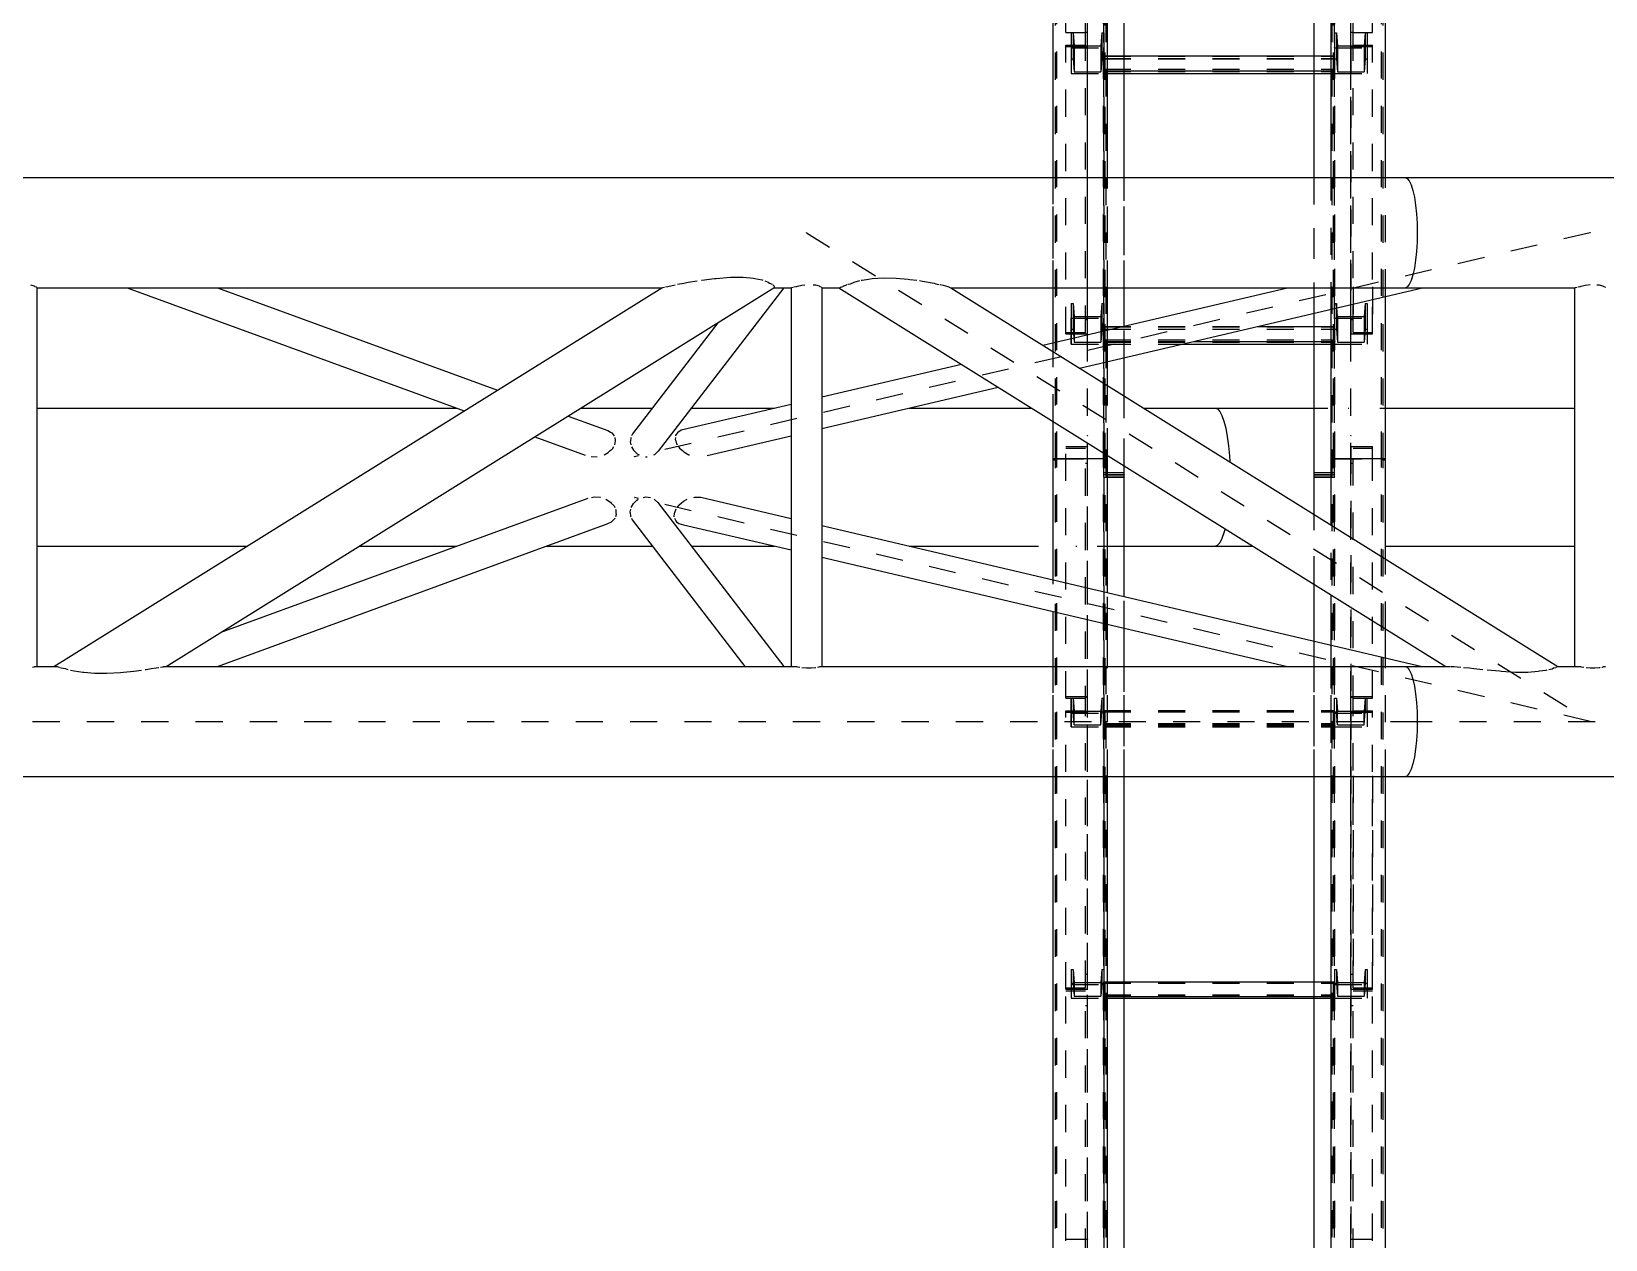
# Model space of a CAD drawing. Header units: millimetres. Extents: x 149919 to 150445, y 136651 to 136866.
# Drawn here: x 150399.37 to 150405.16, y 136788.57 to 136793.02 of the extents above; entities that cross this region are included whole.
import ezdxf

# ---------------------------------------------------------------- set-up
doc = ezdxf.new("R2010")
doc.units = ezdxf.units.MM
doc.header["$LTSCALE"] = 0.25
for name, pattern in [('CENTER', [50.8, 31.75, -6.35, 6.35, -6.35]), ('XKITLINE00', [0]), ('XKITLINE02', [4, 2, -2]), ('XKITLINE03', [6, 3, -1, 1, -1])]:
    doc.linetypes.add(name, pattern=pattern)

# ---------------------------------------------------------------- blocks, each defined once
blk = doc.blocks.new('çatıı')
at = {"color": 1, "linetype": 'XKITLINE03'}
for p, q in [((26144.38, 14102.86), (26144.38, 15759.74)), ((26241.36, 14102.86), (26241.36, 15759.74)), ((26150.38, 15740.27), (26150.38, 14100.27)), ((26235.38, 14100.27), (26235.38, 15740.27)), ((26144.38, 14152.98), (26144.38, 14258.83)), ((26150.38, 14248.85), (26150.38, 14258.4)), ((26235.36, 14258.4), (26235.36, 14248.85)), ((26241.36, 14258.83), (26241.36, 14152.98)), ((26150.38, 14249.87), (26235.36, 14249.87)), ((26150.38, 14149.21), (26150.38, 14158.76)), ((26235.36, 14158.76), (26235.36, 14149.21)), ((26150.38, 14150.24), (26235.36, 14150.24)), ((26144.38, 12458.8), (26144.38, 14115.53)), ((26241.36, 12458.8), (26241.36, 14115.53)), ((26144.38, 14019.48), (26144.38, 14111.51)), ((26241.36, 14111.51), (26241.36, 14019.48)), ((26150.38, 14100.27), (26150.38, 12460.27)), ((26235.38, 12460.27), (26235.38, 14100.27)), ((26144.38, 13911.71), (26144.38, 14013.67)), ((26150.38, 14008.32), (26150.38, 14013.35)), ((26235.36, 14013.35), (26235.36, 14008.32)), ((26241.36, 14013.67), (26241.36, 13911.71)), ((26150.38, 14008.86), (26235.36, 14008.86)), ((26150.38, 13908.42), (26150.38, 13913.45)), ((26235.36, 13913.45), (26235.36, 13908.42)), ((26144.38, 13819.68), (26144.38, 13911.71)), ((26150.38, 13908.96), (26235.36, 13908.96)), ((26241.36, 13911.71), (26241.36, 13819.68))]:
    blk.add_line(p, q, dxfattribs=at)
at = {"color": 116, "linetype": 'XKITLINE02', "true_color": 0x136734}
for p, q in [((26132.53, 14106.58), (26132.53, 15751.29)), ((26133.06, 14107.01), (26133.07, 15752.02)), ((26150.3, 14107.01), (26150.3, 15752.02)), ((26150.83, 14106.58), (26150.83, 15751.29)), ((26151.68, 14106.58), (26151.68, 15752.12)), ((26234.91, 14106.58), (26234.91, 15751.29)), ((26235.44, 14107.01), (26235.45, 15752.02)), ((26252.68, 14107.01), (26252.68, 15752.02)), ((26253.21, 14106.58), (26253.21, 15751.29)), ((26227.88, 14101.91), (26227.88, 15741.91)), ((26234.53, 14100.39), (26234.53, 15741.86)), ((26235.38, 14100.27), (26235.38, 15741.98)), ((26234.06, 14162.09), (26234.06, 15722.64)), ((26131.68, 14120.78), (26131.68, 15703.28)), ((26157.88, 14101.98), (26157.88, 15697.03)), ((26150.38, 14100.27), (26150.38, 15670.57)), ((26151.23, 14100.39), (26151.23, 15670.57)), ((26136.38, 14264), (26136.38, 14352.25)), ((26143.58, 14258.35), (26143.58, 14351.62)), ((26144.38, 14258.35), (26144.38, 14352.25)), ((26241.36, 14258.35), (26241.36, 14352.25)), ((26242.16, 14258.35), (26242.16, 14351.62)), ((26249.36, 14264), (26249.36, 14352.25)), ((26136.38, 14264), (26143.58, 14264)), ((26138.38, 14263.88), (26138.38, 14254.33)), ((26138.38, 14263.88), (26139.06, 14263.88)), ((26138.38, 14263.88), (26138.38, 14258.4)), ((26139.06, 14263.88), (26139.06, 14254.33)), ((26139.06, 14263.88), (26139.44, 14259.1)), ((26143.58, 14153.51), (26143.58, 14264.15)), ((26143.58, 14264.15), (26144.38, 14264.15)), ((26144.38, 14152.98), (26144.38, 14264.15)), ((26149.7, 14263.88), (26149.32, 14259.1)), ((26149.7, 14263.88), (26149.7, 14254.33)), ((26149.7, 14263.88), (26150.38, 14263.88)), ((26150.38, 14263.88), (26150.38, 14254.33)), ((26150.38, 14263.88), (26150.38, 14258.4)), ((26235.36, 14263.88), (26235.36, 14258.4)), ((26235.36, 14263.88), (26236.04, 14263.88)), ((26235.36, 14263.88), (26235.36, 14254.33)), ((26236.04, 14263.88), (26236.42, 14259.1)), ((26236.04, 14263.88), (26236.04, 14254.33)), ((26241.36, 14170.28), (26241.36, 14264.15)), ((26241.36, 14264.15), (26242.16, 14264.15)), ((26242.16, 14153.51), (26242.16, 14264.15)), ((26242.16, 14264), (26249.36, 14264)), ((26246.68, 14263.88), (26246.3, 14259.1)), ((26246.68, 14263.88), (26247.36, 14263.88)), ((26246.68, 14263.88), (26246.68, 14254.33)), ((26247.36, 14263.88), (26247.36, 14258.4)), ((26247.36, 14263.88), (26247.36, 14254.33)), ((26136.38, 14152.98), (26136.38, 14259.36)), ((26136.38, 14259.36), (26143.58, 14259.36)), ((26136.38, 14258.83), (26144.38, 14258.83)), ((26138.38, 14258.4), (26138.38, 14248.85)), ((26138.38, 14258.4), (26150.38, 14258.4)), ((26138.38, 14254.33), (26139.06, 14254.33)), ((26138.38, 14254.33), (26138.38, 14248.85)), ((26139.06, 14254.33), (26139.44, 14249.55)), ((26139.44, 14259.1), (26139.44, 14249.55)), ((26139.44, 14259.1), (26149.32, 14259.1)), ((26143.58, 14258.35), (26144.38, 14258.35)), ((26149.32, 14259.1), (26149.32, 14249.55)), ((26149.7, 14254.33), (26149.32, 14249.55)), ((26149.7, 14254.33), (26150.38, 14254.33)), ((26150.38, 14258.4), (26150.38, 14248.85)), ((26150.38, 14248.85), (26150.38, 14255.35)), ((26150.38, 14255.35), (26157.88, 14255.35)), ((26150.38, 14255.29), (26235.36, 14255.29)), ((26150.38, 14254.39), (26235.36, 14254.39)), ((26150.38, 14254.33), (26150.38, 14248.85)), ((26150.38, 14254.33), (26235.36, 14254.33)), ((26227.88, 14255.35), (26235.36, 14255.35)), ((26235.36, 14258.4), (26247.36, 14258.4)), ((26235.36, 14258.4), (26235.36, 14248.85)), ((26235.36, 14248.85), (26235.36, 14255.35)), ((26235.36, 14254.33), (26235.36, 14248.85)), ((26235.36, 14254.33), (26236.04, 14254.33)), ((26236.04, 14254.33), (26236.42, 14249.55)), ((26236.42, 14259.1), (26246.3, 14259.1)), ((26236.42, 14259.1), (26236.42, 14249.55)), ((26241.36, 14258.83), (26249.36, 14258.83)), ((26241.36, 14258.35), (26242.16, 14258.35)), ((26242.16, 14259.36), (26249.36, 14259.36)), ((26246.3, 14259.1), (26246.3, 14249.55)), ((26246.68, 14254.33), (26246.3, 14249.55)), ((26246.68, 14254.33), (26247.36, 14254.33)), ((26247.36, 14258.4), (26247.36, 14248.85)), ((26247.36, 14254.33), (26247.36, 14248.85)), ((26249.36, 14152.98), (26249.36, 14259.36)), ((26138.38, 14248.85), (26150.38, 14248.85)), ((26139.44, 14249.55), (26149.32, 14249.55)), ((26150.38, 14250.48), (26235.36, 14250.48)), ((26150.38, 14249.87), (26157.88, 14249.87)), ((26150.38, 14249.64), (26235.36, 14249.64)), ((26150.38, 14248.85), (26157.88, 14248.85)), ((26227.88, 14249.87), (26235.36, 14249.87)), ((26227.88, 14248.85), (26235.36, 14248.85)), ((26235.36, 14248.85), (26247.36, 14248.85)), ((26236.42, 14249.55), (26246.3, 14249.55)), ((26131.68, 14169.97), (26131.68, 14210.57)), ((26151.68, 14169.97), (26151.68, 14210.57)), ((26157.88, 14169.97), (26157.88, 14210.57)), ((26227.88, 14160.64), (26227.88, 14210.57)), ((26234.06, 14162.09), (26234.06, 14210.57)), ((26254.06, 14166.78), (26254.06, 14210.57)), ((26241.36, 14152.98), (26241.36, 14170.28)), ((26242.16, 14170.28), (26242.16, 14158.29)), ((26249.36, 14170.28), (26249.36, 14153.51)), ((26138.38, 14164.24), (26138.38, 14154.69)), ((26138.38, 14164.24), (26139.06, 14164.24)), ((26138.38, 14164.24), (26138.38, 14158.76)), ((26139.06, 14164.24), (26139.06, 14154.69)), ((26139.06, 14164.24), (26139.44, 14159.46)), ((26149.7, 14164.24), (26149.32, 14159.46)), ((26149.7, 14164.24), (26149.7, 14154.69)), ((26149.7, 14164.24), (26150.38, 14164.24)), ((26150.38, 14164.24), (26150.38, 14154.69)), ((26150.38, 14164.24), (26150.38, 14158.76)), ((26235.36, 14158.76), (26235.36, 14164.24)), ((26235.36, 14164.24), (26236.04, 14164.24)), ((26235.36, 14164.24), (26235.36, 14154.69)), ((26236.42, 14159.46), (26236.04, 14164.24)), ((26236.04, 14164.24), (26236.04, 14154.69)), ((26246.68, 14164.24), (26246.3, 14159.46)), ((26246.68, 14164.24), (26247.36, 14164.24)), ((26246.68, 14164.24), (26246.68, 14154.69)), ((26247.36, 14164.24), (26247.36, 14158.76)), ((26247.36, 14164.24), (26247.36, 14154.69)), ((26138.38, 14149.21), (26138.38, 14158.76)), ((26138.38, 14158.76), (26150.38, 14158.76)), ((26139.44, 14159.46), (26139.44, 14149.91)), ((26139.44, 14159.46), (26149.32, 14159.46)), ((26143.58, 14158.29), (26144.38, 14158.29)), ((26149.32, 14159.46), (26149.32, 14149.91)), ((26150.38, 14149.21), (26150.38, 14158.76)), ((26150.38, 14149.21), (26150.38, 14155.72)), ((26150.38, 14155.72), (26206.86, 14155.72)), ((26150.38, 14155.66), (26235.36, 14155.66)), ((26157.88, 14144.23), (26157.88, 14155.86)), ((26227.88, 14155.72), (26235.36, 14155.72)), ((26235.36, 14158.76), (26247.36, 14158.76)), ((26235.36, 14158.76), (26235.36, 14149.21)), ((26235.36, 14149.21), (26235.36, 14155.72)), ((26236.42, 14159.46), (26246.3, 14159.46)), ((26236.42, 14159.46), (26236.42, 14149.91)), ((26241.36, 14158.29), (26242.16, 14158.29)), ((26246.3, 14159.46), (26246.3, 14149.91)), ((26247.36, 14158.76), (26247.36, 14149.21)), ((26131.68, 14120.78), (26131.68, 14149.72)), ((26136.38, 14153.51), (26143.58, 14153.51)), ((26136.38, 14152.98), (26144.38, 14152.98)), ((26138.38, 14154.69), (26139.06, 14154.69)), ((26138.38, 14154.69), (26138.38, 14149.21)), ((26139.06, 14154.69), (26139.44, 14149.91)), ((26139.44, 14149.91), (26149.32, 14149.91)), ((26149.7, 14154.69), (26149.32, 14149.91)), ((26149.7, 14154.69), (26150.38, 14154.69)), ((26150.38, 14154.75), (26235.36, 14154.75)), ((26150.38, 14154.69), (26150.38, 14149.21)), ((26150.38, 14154.69), (26235.36, 14154.69)), ((26150.38, 14150.84), (26235.36, 14150.84)), ((26150.38, 14150.24), (26183.49, 14150.24)), ((26150.38, 14150), (26235.36, 14150)), ((26151.68, 14142.78), (26151.68, 14154.41)), ((26227.88, 14150.24), (26235.36, 14150.24)), ((26235.36, 14154.69), (26235.36, 14149.21)), ((26235.36, 14154.69), (26236.04, 14154.69)), ((26236.04, 14154.69), (26236.42, 14149.91)), ((26236.42, 14149.91), (26246.3, 14149.91)), ((26241.36, 14152.98), (26249.36, 14152.98)), ((26242.16, 14153.51), (26249.36, 14153.51)), ((26246.68, 14154.69), (26246.3, 14149.91)), ((26246.68, 14154.69), (26247.36, 14154.69)), ((26247.36, 14154.69), (26247.36, 14149.21)), ((26138.38, 14149.21), (26150.38, 14149.21)), ((26150.38, 14149.21), (26179.13, 14149.21)), ((26227.88, 14149.21), (26235.36, 14149.21)), ((26235.36, 14149.21), (26247.36, 14149.21)), ((26151.68, 14108.3), (26151.68, 14134.03)), ((26157.88, 14104.43), (26157.88, 14130.16)), ((26136.38, 14018.87), (26136.38, 14111.51)), ((26136.38, 14111.51), (26144.38, 14111.51)), ((26136.38, 14110.9), (26143.58, 14110.9)), ((26143.58, 14013.41), (26143.58, 14110.9)), ((26144.38, 14013.41), (26144.38, 14111.51)), ((26241.36, 14017.22), (26241.36, 14111.51)), ((26241.36, 14111.51), (26249.36, 14111.51)), ((26242.16, 14017.22), (26242.16, 14110.9)), ((26242.16, 14110.9), (26249.36, 14110.9)), ((26249.36, 14107.07), (26249.36, 14111.51)), ((26131.68, 14106.58), (26131.68, 14107.07)), ((26131.68, 14106.58), (26132.53, 14106.58)), ((26131.68, 14106.58), (26132.53, 14106.58)), ((26132.53, 14106.58), (26133.07, 14107.01)), ((26132.53, 14106.58), (26133.06, 14107.01)), ((26132.53, 12463.6), (26132.53, 14106.58)), ((26133.06, 12463.8), (26133.07, 14107.01)), ((26133.06, 14107.01), (26150.3, 14107.01)), ((26133.07, 14107.01), (26150.3, 14107.01)), ((26143.58, 14105.44), (26144.38, 14105.44)), ((26150.3, 12463.8), (26150.3, 14107.01)), ((26150.3, 14107.01), (26150.83, 14106.58)), ((26150.3, 14107.01), (26150.83, 14106.58)), ((26150.83, 12463.6), (26150.83, 14106.58)), ((26150.83, 14106.58), (26151.68, 14106.58)), ((26150.83, 14106.58), (26151.68, 14106.58)), ((26151.68, 14106.58), (26151.68, 14107.07)), ((26234.06, 14106.58), (26234.06, 14107.07)), ((26234.06, 14106.58), (26234.91, 14106.58)), ((26234.06, 14106.58), (26234.91, 14106.58)), ((26234.91, 14106.58), (26235.45, 14107.01)), ((26234.91, 14106.58), (26235.44, 14107.01)), ((26234.91, 12463.6), (26234.91, 14106.58)), ((26235.44, 12463.8), (26235.45, 14107.01)), ((26235.44, 14107.01), (26252.68, 14107.01)), ((26235.45, 14107.01), (26252.68, 14107.01)), ((26241.36, 14105.44), (26242.16, 14105.44)), ((26249.36, 14018.87), (26249.36, 14107.07)), ((26252.68, 12463.8), (26252.68, 14107.01)), ((26252.68, 14107.01), (26253.21, 14106.58)), ((26252.68, 14107.01), (26253.21, 14106.58)), ((26253.21, 12463.6), (26253.21, 14106.58)), ((26253.21, 14106.58), (26254.06, 14106.58)), ((26253.21, 14106.58), (26254.06, 14106.58)), ((26254.06, 14106.58), (26254.06, 14107.07)), ((26150.38, 14101.98), (26151.68, 14101.98)), ((26150.38, 14101.17), (26151.68, 14101.17)), ((26150.38, 12460.27), (26150.38, 14101.17)), ((26150.38, 14100.27), (26157.88, 14100.27)), ((26150.38, 14100.27), (26157.88, 14100.27)), ((26151.23, 14101.86), (26151.68, 14101.87)), ((26151.23, 14101.11), (26157.88, 14101.13)), ((26151.23, 12460.34), (26151.23, 14101.11)), ((26151.23, 14100.39), (26157.88, 14100.35)), ((26151.23, 14100.34), (26157.88, 14100.31)), ((26157.88, 14101.91), (26157.88, 14101.98)), ((26157.88, 14101.17), (26157.88, 14101.13)), ((26157.88, 14100.27), (26157.88, 14101.17)), ((26157.88, 14100.31), (26157.88, 14100.27)), ((26227.88, 14101.91), (26227.88, 14101.98)), ((26227.88, 14100.27), (26227.88, 14101.17)), ((26227.88, 12461.13), (26227.88, 14101.13)), ((26227.88, 14101.13), (26234.53, 14101.11)), ((26227.88, 14100.35), (26234.53, 14100.39)), ((26227.88, 14100.35), (26227.88, 14100.27)), ((26227.88, 14100.31), (26234.53, 14100.34)), ((26227.88, 14100.27), (26235.38, 14100.27)), ((26227.88, 14100.27), (26235.38, 14100.27)), ((26234.06, 14101.98), (26235.38, 14101.98)), ((26234.06, 14101.87), (26234.53, 14101.86)), ((26234.06, 14101.17), (26235.38, 14101.17)), ((26234.53, 12460.34), (26234.53, 14101.11)), ((26235.38, 12460.27), (26235.38, 14101.17)), ((26227.88, 14060.77), (26227.88, 14086.5)), ((26234.06, 12522.4), (26234.06, 14082.64)), ((26254.06, 14044.44), (26254.06, 14070.17)), ((26131.68, 12480.78), (26131.68, 14062.46)), ((26151.68, 14046.14), (26151.68, 14057.77)), ((26157.88, 12461.17), (26157.88, 14056.32)), ((26157.88, 14044.69), (26157.88, 14056.32)), ((26227.88, 13989.97), (26227.88, 14039.9)), ((26234.06, 13989.97), (26234.06, 14038.45)), ((26254.06, 13989.97), (26254.06, 14033.77)), ((26131.68, 13989.97), (26131.68, 14030.57)), ((26151.68, 13989.97), (26151.68, 14030.57)), ((26157.88, 13989.97), (26157.88, 14030.57)), ((26136.38, 14019.48), (26144.38, 14019.48)), ((26136.38, 14018.87), (26143.58, 14018.87)), ((26138.38, 14018.84), (26138.38, 14013.82)), ((26138.38, 14018.84), (26139.06, 14018.84)), ((26138.38, 14013.35), (26138.38, 14018.84)), ((26139.06, 14018.84), (26139.06, 14013.82)), ((26139.06, 14018.84), (26139.44, 14014.05)), ((26143.58, 13912.26), (26143.58, 14019.22)), ((26143.58, 14019.22), (26144.38, 14019.22)), ((26144.38, 13911.71), (26144.38, 14019.22)), ((26149.7, 14018.84), (26149.32, 14014.05)), ((26149.7, 14018.84), (26149.7, 14013.82)), ((26149.7, 14018.84), (26150.38, 14018.84)), ((26150.38, 14018.84), (26150.38, 14013.82)), ((26150.38, 14013.35), (26150.38, 14018.84)), ((26235.36, 14013.35), (26235.36, 14018.84)), ((26235.36, 14018.84), (26236.04, 14018.84)), ((26235.36, 14013.8), (26235.36, 14018.84)), ((26236.04, 14018.84), (26236.42, 14014.05)), ((26236.04, 14018.84), (26236.04, 14013.82)), ((26241.36, 14019.48), (26249.36, 14019.48)), ((26241.36, 13990.28), (26241.36, 14019.22)), ((26241.36, 14019.22), (26242.16, 14019.22)), ((26241.36, 14013.41), (26241.36, 14017.22)), ((26242.16, 13912.26), (26242.16, 14019.22)), ((26242.16, 14018.87), (26249.36, 14018.87)), ((26242.16, 14013.41), (26242.16, 14017.22)), ((26246.68, 14018.84), (26246.3, 14014.05)), ((26246.68, 14018.84), (26247.36, 14018.84)), ((26246.68, 14018.84), (26246.68, 14013.82)), ((26247.36, 14013.35), (26247.36, 14018.84)), ((26247.36, 14013.8), (26247.36, 14018.84)), ((26136.38, 13911.71), (26136.38, 14014.23)), ((26136.38, 14014.23), (26143.58, 14014.23)), ((26136.38, 14013.67), (26144.38, 14013.67)), ((26138.38, 14013.82), (26139.06, 14013.82)), ((26138.38, 14008.32), (26138.38, 14013.82)), ((26138.38, 14013.35), (26138.38, 14008.32)), ((26138.38, 14013.35), (26150.38, 14013.35)), ((26139.44, 14009.02), (26139.06, 14013.82)), ((26139.44, 14009.02), (26139.44, 14014.05)), ((26139.44, 14014.05), (26149.32, 14014.05)), ((26143.58, 14013.41), (26144.38, 14013.41)), ((26149.32, 14009.02), (26149.32, 14014.05)), ((26149.32, 14009.02), (26149.7, 14013.82)), ((26149.7, 14013.82), (26150.38, 14013.82)), ((26150.38, 14008.32), (26150.38, 14014.35)), ((26150.38, 14014.35), (26235.36, 14014.35)), ((26150.38, 14014.32), (26235.36, 14014.32)), ((26150.38, 14013.85), (26235.36, 14013.85)), ((26150.38, 14008.32), (26150.38, 14013.82)), ((26150.38, 14013.82), (26235.36, 14013.82)), ((26150.38, 14013.35), (26150.38, 14008.32)), ((26235.36, 14008.32), (26235.36, 14014.35)), ((26235.36, 14013.82), (26236.04, 14013.82)), ((26235.36, 14013.8), (26235.36, 14008.32)), ((26235.36, 14013.35), (26247.36, 14013.35)), ((26235.36, 14013.35), (26235.36, 14008.32)), ((26236.42, 14009.02), (26236.04, 14013.82)), ((26236.42, 14014.05), (26246.3, 14014.05)), ((26236.42, 14009.02), (26236.42, 14014.05)), ((26241.36, 14013.67), (26249.36, 14013.67)), ((26241.36, 14013.41), (26242.16, 14013.41)), ((26242.16, 14014.23), (26249.36, 14014.23)), ((26246.3, 14009.02), (26246.3, 14014.05)), ((26246.3, 14009.02), (26246.68, 14013.82)), ((26246.68, 14013.82), (26247.36, 14013.82)), ((26247.36, 14013.8), (26247.36, 14008.32)), ((26247.36, 14013.35), (26247.36, 14008.32)), ((26249.36, 13911.71), (26249.36, 14014.23)), ((26138.38, 14008.32), (26150.38, 14008.32)), ((26139.44, 14009.02), (26149.32, 14009.02)), ((26150.38, 14009.51), (26235.36, 14009.51)), ((26150.38, 14009.07), (26235.36, 14009.07)), ((26150.38, 14008.86), (26235.36, 14008.86)), ((26150.38, 14008.32), (26235.36, 14008.32)), ((26235.36, 14008.32), (26247.36, 14008.32)), ((26236.42, 14009.02), (26246.3, 14009.02)), ((26150.38, 13990.28), (26150.38, 12460.27)), ((26151.23, 13990.28), (26151.23, 12460.34)), ((26241.36, 13911.71), (26241.36, 13990.28)), ((26242.16, 13990.28), (26242.16, 13917.26)), ((26249.36, 13990.28), (26249.36, 13912.26)), ((26138.38, 13918.94), (26138.38, 13913.92)), ((26138.38, 13918.94), (26139.06, 13918.94)), ((26138.38, 13918.94), (26138.38, 13913.45)), ((26139.06, 13918.94), (26139.06, 13913.92)), ((26139.06, 13918.94), (26139.44, 13914.15)), ((26149.7, 13918.94), (26149.32, 13914.15)), ((26149.7, 13918.94), (26149.7, 13913.92)), ((26149.7, 13918.94), (26150.38, 13918.94)), ((26150.38, 13918.94), (26150.38, 13913.92)), ((26150.38, 13918.94), (26150.38, 13913.45)), ((26235.36, 13918.94), (26235.36, 13913.45)), ((26235.36, 13918.94), (26236.04, 13918.94)), ((26235.36, 13918.94), (26235.36, 13913.92)), ((26236.04, 13918.94), (26236.42, 13914.15)), ((26236.04, 13918.94), (26236.04, 13913.92)), ((26246.68, 13918.94), (26246.3, 13914.15)), ((26246.68, 13918.94), (26247.36, 13918.94)), ((26246.68, 13918.94), (26246.68, 13913.92)), ((26247.36, 13918.94), (26247.36, 13913.45)), ((26247.36, 13918.94), (26247.36, 13913.92)), ((26136.38, 13912.26), (26143.58, 13912.26)), ((26138.38, 13913.92), (26139.06, 13913.92)), ((26138.38, 13913.92), (26138.38, 13908.42)), ((26138.38, 13913.45), (26138.38, 13908.42)), ((26138.38, 13913.45), (26150.38, 13913.45)), ((26139.06, 13913.92), (26139.44, 13909.12)), ((26139.44, 13914.15), (26139.44, 13909.12)), ((26139.44, 13914.15), (26149.32, 13914.15)), ((26143.58, 13917.26), (26144.38, 13917.26)), ((26149.32, 13914.15), (26149.32, 13909.12)), ((26149.7, 13913.92), (26149.32, 13909.12)), ((26149.7, 13913.92), (26150.38, 13913.92)), ((26150.38, 13908.42), (26150.38, 13914.46)), ((26150.38, 13914.46), (26157.88, 13914.46)), ((26150.38, 13914.42), (26235.36, 13914.42)), ((26150.38, 13913.95), (26235.36, 13913.95)), ((26150.38, 13913.92), (26235.36, 13913.92)), ((26150.38, 13913.92), (26150.38, 13908.42)), ((26150.38, 13913.45), (26150.38, 13908.42)), ((26227.88, 13914.46), (26235.36, 13914.46)), ((26235.36, 13908.42), (26235.36, 13914.46)), ((26235.36, 13913.92), (26235.36, 13908.42)), ((26235.36, 13913.92), (26236.04, 13913.92)), ((26235.36, 13913.45), (26247.36, 13913.45)), ((26235.36, 13913.45), (26235.36, 13908.42)), ((26236.04, 13913.92), (26236.42, 13909.12)), ((26236.42, 13914.15), (26246.3, 13914.15)), ((26236.42, 13914.15), (26236.42, 13909.12)), ((26241.36, 13917.26), (26242.16, 13917.26)), ((26242.16, 13912.26), (26249.36, 13912.26)), ((26246.3, 13914.15), (26246.3, 13909.12)), ((26246.68, 13913.92), (26246.3, 13909.12)), ((26246.68, 13913.92), (26247.36, 13913.92)), ((26247.36, 13913.92), (26247.36, 13908.42)), ((26247.36, 13913.45), (26247.36, 13908.42)), ((26136.38, 13819.07), (26136.38, 13911.71)), ((26136.38, 13911.71), (26144.38, 13911.71)), ((26136.38, 13911.71), (26144.38, 13911.71)), ((26136.38, 13911.1), (26143.58, 13911.1)), ((26138.38, 13908.42), (26150.38, 13908.42)), ((26139.44, 13909.12), (26149.32, 13909.12)), ((26143.58, 13813.61), (26143.58, 13911.1)), ((26144.38, 13813.61), (26144.38, 13911.71)), ((26150.38, 13909.61), (26235.36, 13909.61)), ((26150.38, 13909.17), (26235.36, 13909.17)), ((26150.38, 13908.96), (26157.88, 13908.96)), ((26150.38, 13908.42), (26157.88, 13908.42)), ((26227.88, 13908.96), (26235.36, 13908.96)), ((26227.88, 13908.42), (26235.36, 13908.42)), ((26235.36, 13908.42), (26247.36, 13908.42)), ((26236.42, 13909.12), (26246.3, 13909.12)), ((26241.36, 13813.61), (26241.36, 13911.71)), ((26241.36, 13911.71), (26249.36, 13911.71)), ((26241.36, 13911.71), (26249.36, 13911.71)), ((26242.16, 13813.61), (26242.16, 13911.1)), ((26242.16, 13911.1), (26249.36, 13911.1)), ((26249.36, 13819.07), (26249.36, 13911.71)), ((26143.58, 13905.64), (26144.38, 13905.64)), ((26241.36, 13905.64), (26242.16, 13905.64)), ((26136.38, 13819.68), (26144.38, 13819.68)), ((26241.36, 13819.68), (26249.36, 13819.68))]:
    blk.add_line(p, q, dxfattribs=at)
at = {"color": 7, "linetype": 'XKITLINE00'}
for p, q in [((26131.68, 14210.57), (26131.68, 15629.97)), ((26151.68, 14210.57), (26151.68, 15629.97)), ((26157.88, 14210.57), (26157.88, 15629.97)), ((26227.88, 14210.57), (26227.88, 15629.97)), ((26234.06, 14210.57), (26234.06, 15629.97)), ((26254.06, 14210.57), (26254.06, 15629.97)), ((26157.88, 14255.35), (26227.88, 14255.35)), ((26157.88, 14249.87), (26227.88, 14249.87)), ((26157.88, 14248.85), (26227.88, 14248.85)), ((26131.68, 14149.72), (26131.68, 14169.97)), ((26151.68, 14154.41), (26151.68, 14169.97)), ((26157.88, 14155.86), (26157.88, 14169.97)), ((26234.06, 14107.07), (26234.06, 14162.09)), ((26254.06, 14107.07), (26254.06, 14166.78)), ((26206.86, 14155.72), (26227.88, 14155.72)), ((26227.88, 14101.98), (26227.88, 14160.64)), ((26183.49, 14150.24), (26227.88, 14150.24)), ((26157.88, 14130.16), (26157.88, 14144.23)), ((26179.13, 14149.21), (26227.88, 14149.21)), ((26151.68, 14134.03), (26151.68, 14142.78)), ((26131.68, 14107.07), (26131.68, 14120.78)), ((26131.68, 14062.46), (26131.68, 14107.07)), ((26131.68, 14107.07), (26151.68, 14107.07)), ((26131.68, 14107.07), (26151.68, 14107.07)), ((26151.68, 14107.07), (26151.68, 14108.3)), ((26151.68, 14057.77), (26151.68, 14107.07)), ((26157.88, 14101.98), (26157.88, 14104.43)), ((26234.06, 14082.64), (26234.06, 14107.07)), ((26234.06, 14107.07), (26254.06, 14107.07)), ((26234.06, 14107.07), (26254.06, 14107.07)), ((26254.06, 14070.17), (26254.06, 14107.07)), ((26151.68, 14101.98), (26157.88, 14101.98)), ((26151.68, 14101.87), (26157.88, 14101.91)), ((26151.68, 14101.17), (26157.88, 14101.17)), ((26157.88, 14101.17), (26157.88, 14101.98)), ((26157.88, 14056.32), (26157.88, 14101.17)), ((26227.88, 14101.98), (26227.88, 14101.91)), ((26227.88, 14101.98), (26234.06, 14101.98)), ((26227.88, 14101.91), (26234.06, 14101.87)), ((26227.88, 14101.17), (26227.88, 14101.91)), ((26227.88, 14086.5), (26227.88, 14101.17)), ((26227.88, 14101.17), (26234.06, 14101.17)), ((26227.88, 14039.9), (26227.88, 14060.77)), ((26234.06, 14038.45), (26234.06, 14056.92)), ((26131.68, 14030.57), (26131.68, 14050.83)), ((26151.68, 14030.57), (26151.68, 14046.14)), ((26157.88, 14030.57), (26157.88, 14044.69)), ((26254.06, 14033.77), (26254.06, 14044.44)), ((26131.68, 12570.57), (26131.68, 13989.97)), ((26151.68, 12570.57), (26151.68, 13989.97)), ((26157.88, 12570.57), (26157.88, 13989.97)), ((26227.88, 12570.57), (26227.88, 13989.97)), ((26234.06, 12570.57), (26234.06, 13989.97)), ((26254.06, 12570.57), (26254.06, 13989.97)), ((26157.88, 13914.46), (26227.88, 13914.46)), ((26157.88, 13908.96), (26227.88, 13908.96)), ((26157.88, 13908.42), (26227.88, 13908.42))]:
    blk.add_line(p, q, dxfattribs=at)
at = {"color": 8, "linetype": 'XKITLINE00'}
for p, q in [((25185.79, 14210.57), (26261.35, 14210.57)), ((26261.35, 14210.57), (27695.34, 14210.57)), ((26261.35, 14210.57), (26262.12, 14210.27)), ((26261.35, 14210.57), (26262.12, 14210.27)), ((26262.12, 14210.27), (26262.87, 14209.35)), ((26262.12, 14210.27), (26262.87, 14209.35)), ((26262.87, 14209.35), (26263.57, 14207.86)), ((26262.87, 14209.35), (26263.57, 14207.86)), ((26263.57, 14207.86), (26264.2, 14205.83)), ((26264.2, 14205.83), (26264.75, 14203.32)), ((26264.75, 14203.32), (26265.19, 14200.42)), ((26265.19, 14200.42), (26265.52, 14197.22)), ((26265.52, 14197.22), (26265.72, 14193.8)), ((26265.72, 14193.8), (26265.79, 14190.27)), ((26265.79, 14190.27), (26265.72, 14186.75)), ((26265.72, 14186.75), (26265.52, 14183.33)), ((26265.19, 14180.12), (26264.75, 14177.23)), ((26265.52, 14183.33), (26265.19, 14180.12)), ((26002.39, 14172.84), (26006.96, 14173.35)), ((26006.96, 14173.35), (26007.6, 14173.44)), ((26007.6, 14173.44), (26012.85, 14173.88)), ((26012.85, 14173.88), (26017.51, 14173.9)), ((26017.51, 14173.9), (26021.36, 14173.5)), ((26021.36, 14173.5), (26021.9, 14173.35)), ((26021.9, 14173.35), (26024.52, 14172.9)), ((26024.52, 14172.9), (26024.76, 14172.81)), ((26061.43, 14172.83), (26063.7, 14173.12)), ((26063.7, 14173.12), (26065.02, 14173.39)), ((26065.02, 14173.39), (26069.18, 14173.68)), ((26069.18, 14173.68), (26073.9, 14173.57)), ((26073.9, 14173.57), (26078.37, 14173.12)), ((26078.37, 14173.12), (26078.93, 14173.07)), ((26078.93, 14173.07), (26081.56, 14172.73)), ((26264.2, 14174.72), (26263.57, 14172.69)), ((26264.75, 14177.23), (26264.2, 14174.72)), ((25755.14, 14171.04), (25756.4, 14170.7)), ((25756.4, 14170.7), (25756.74, 14170.51)), ((25756.74, 14170.51), (25757.21, 14170.38)), ((25757.21, 14170.38), (25757.26, 14170.34)), ((25757.35, 14170.25), (25757.49, 14170.12)), ((25757.49, 14170.12), (25757.49, 14030.57)), ((25757.49, 14169.97), (25987.63, 14169.97)), ((25763.75, 14030.57), (25987.63, 14169.97)), ((25790.74, 14169.97), (25914.82, 14124.64)), ((25805.02, 14030.56), (26029.24, 14170.17)), ((25823.95, 14169.97), (25927.1, 14132.28)), ((26032.49, 14169.97), (25986.3, 14109.8)), ((25987.67, 14169.99), (25987.69, 14169.97)), ((25987.69, 14169.97), (25988.03, 14170.14)), ((25988.03, 14170.14), (25988.58, 14170.25)), ((25988.99, 14170.34), (25989.79, 14170.5)), ((25989.79, 14170.5), (25992.51, 14171.11)), ((25993.41, 14171.29), (25995.66, 14171.64)), ((25995.66, 14171.64), (25997.36, 14172.02)), ((25997.36, 14172.02), (26000.61, 14172.55)), ((26002.22, 14172.81), (26002.39, 14172.84)), ((26025.5, 14172.55), (26026.77, 14172.1)), ((26026.77, 14172.1), (26027.3, 14171.64)), ((26027.3, 14171.64), (26028.27, 14171.3)), ((26028.27, 14171.3), (26028.28, 14171.29)), ((26028.45, 14171.11), (26028.98, 14170.57)), ((26028.92, 14169.97), (26035.18, 14169.97)), ((26028.98, 14170.57), (26028.95, 14170.51)), ((26028.95, 14170.51), (26029.1, 14170.34)), ((26029.17, 14170.25), (26029.24, 14170.17)), ((26035.18, 14169.99), (26035.34, 14169.96)), ((26035.18, 14169.99), (26035.18, 14030.57)), ((26035.18, 14169.99), (26035.19, 14169.99)), ((26035.34, 14169.96), (26035.46, 14170.08)), ((26035.46, 14170.08), (26036.02, 14170.25)), ((26036.27, 14170.33), (26037.19, 14170.49)), ((26036.27, 14170.33), (26036.27, 14170.33)), ((26037.19, 14170.49), (26037.53, 14170.62)), ((26037.53, 14170.62), (26039.12, 14170.98)), ((26039.12, 14170.98), (26040.32, 14171.11)), ((26043.36, 14171.11), (26044.23, 14171.02)), ((26044.23, 14171.02), (26045.49, 14170.69)), ((26045.49, 14170.69), (26045.83, 14170.49)), ((26045.83, 14170.49), (26046.3, 14170.37)), ((26046.3, 14170.37), (26046.34, 14170.33)), ((26046.43, 14170.25), (26046.58, 14170.12)), ((26046.58, 14170.12), (26046.58, 14030.59)), ((26046.58, 14169.97), (26052.81, 14169.97)), ((26052.81, 14169.98), (26052.82, 14169.97)), ((26052.82, 14169.97), (26053.06, 14169.94)), ((26052.82, 14169.97), (26276.29, 14030.57)), ((26053.06, 14169.94), (26053.35, 14170.19)), ((26053.35, 14170.19), (26053.68, 14170.27)), ((26053.83, 14170.3), (26054.32, 14170.41)), ((26054.53, 14170.63), (26054.32, 14170.41)), ((26054.53, 14170.63), (26055.86, 14171.15)), ((26056.06, 14171.23), (26056.24, 14171.3)), ((26056.24, 14171.3), (26057.07, 14171.48)), ((26057.07, 14171.48), (26058.47, 14172.11)), ((26058.47, 14172.11), (26060.55, 14172.61)), ((26061.03, 14172.73), (26061.43, 14172.83)), ((26082.47, 14172.61), (26083.62, 14172.46)), ((26083.62, 14172.46), (26087.96, 14171.63)), ((26087.96, 14171.63), (26088.51, 14171.48)), ((26088.51, 14171.48), (26089.76, 14171.23)), ((26090.15, 14171.15), (26091.19, 14170.94)), ((26091.19, 14170.94), (26092.92, 14170.41)), ((26092.92, 14170.41), (26093.33, 14170.34)), ((26093.33, 14170.34), (26093.4, 14170.3)), ((26093.47, 14170.27), (26093.98, 14170.02)), ((26093.98, 14170.02), (26317.54, 14030.57)), ((26094.05, 14169.97), (26261.35, 14169.97)), ((26127.93, 14148.84), (26218.07, 14169.97)), ((26141.48, 14140.39), (26267.68, 14169.97)), ((26261.35, 14169.97), (26262.12, 14170.28)), ((26261.35, 14169.97), (26262.12, 14170.28)), ((26261.35, 14169.97), (26323.77, 14169.97)), ((26262.87, 14171.2), (26262.12, 14170.28)), ((26262.87, 14171.2), (26262.12, 14170.28)), ((26263.57, 14172.69), (26262.87, 14171.2)), ((26263.57, 14172.69), (26262.87, 14171.2)), ((26323.76, 14169.97), (26323.76, 14030.57)), ((26323.8, 14169.99), (26323.96, 14169.96)), ((26323.96, 14169.96), (26324.04, 14170.04)), ((26324.04, 14170.04), (26324.73, 14170.25)), ((26325.05, 14170.33), (26325.91, 14170.48)), ((26325.91, 14170.48), (26326.11, 14170.55)), ((26326.11, 14170.55), (26327.7, 14170.92)), ((26327.7, 14170.92), (26329.46, 14171.14)), ((26331.88, 14171.11), (26332.81, 14171.03)), ((26332.81, 14171.03), (26334.07, 14170.72)), ((26334.07, 14170.72), (26334.51, 14170.48)), ((26334.51, 14170.48), (26334.88, 14170.38)), ((26334.88, 14170.38), (26334.95, 14170.33)), ((26335.03, 14170.25), (26335.16, 14170.14)), ((26008.23, 14157.09), (25976.81, 14116.15)), ((26046.58, 14129.77), (26097.95, 14141.81)), ((26046.58, 14118.14), (26111.51, 14133.36)), ((25994.75, 14117.62), (26035.18, 14127.1)), ((25757.49, 14125.67), (25911.98, 14125.67)), ((25953.12, 14122.77), (25967.69, 14117.45)), ((25957.78, 14125.67), (25984.12, 14125.67)), ((25998.49, 14125.67), (26029.11, 14125.67)), ((26078.72, 14125.67), (26123.83, 14125.67)), ((26165.07, 14125.67), (26191.34, 14125.67)), ((26191.34, 14125.67), (26192.21, 14125.36)), ((26191.34, 14125.67), (26232.88, 14125.67)), ((26191.34, 14125.67), (26192.21, 14125.36)), ((26192.21, 14125.36), (26193.06, 14124.43)), ((26192.21, 14125.36), (26193.06, 14124.43)), ((26193.06, 14124.43), (26193.86, 14122.91)), ((26193.06, 14124.43), (26193.87, 14122.91)), ((26193.87, 14122.91), (26194.61, 14120.82)), ((26194.61, 14120.82), (26195.28, 14118.24)), ((26240.38, 14125.67), (26240.65, 14125.67)), ((26252.08, 14125.67), (26323.76, 14125.67)), ((25940.84, 14115.13), (25959.38, 14108.35)), ((25967.69, 14117.45), (25968.76, 14116.8)), ((25968.76, 14116.8), (25969.18, 14116.55)), ((25969.18, 14116.55), (25970.02, 14115.48)), ((25976.81, 14116.15), (25976.48, 14115.48)), ((25992.63, 14115.61), (25992.62, 14115.48)), ((25993.45, 14116.82), (25992.63, 14115.61)), ((25993.45, 14116.82), (25994.75, 14117.62)), ((26004.29, 14108.22), (26035.18, 14115.47)), ((26195.28, 14118.24), (26195.84, 14115.2)), ((26195.84, 14115.2), (26196.3, 14111.81)), ((25966.31, 14108.46), (25967.86, 14109.27)), ((25967.86, 14109.27), (25968.6, 14110.01)), ((25968.6, 14110.01), (25969.3, 14110.61)), ((25969.81, 14111.47), (25969.3, 14110.61)), ((25970.22, 14112.16), (25970.19, 14112.11)), ((25970.41, 14113.57), (25970.22, 14112.16)), ((25970.25, 14114.89), (25970.47, 14113.79)), ((25970.47, 14113.79), (25970.41, 14113.57)), ((25976.03, 14113.56), (25975.99, 14113.24)), ((25975.99, 14113.24), (25976.23, 14112.11)), ((25976.14, 14114.79), (25976.03, 14113.56)), ((25976.19, 14114.89), (25976.14, 14114.79)), ((25976.43, 14111.47), (25977.22, 14110.13)), ((25977.22, 14110.13), (25977.36, 14110)), ((25977.36, 14110), (25978.49, 14108.89)), ((25985.09, 14108.64), (25986.3, 14109.8)), ((25992.6, 14114.9), (25992.56, 14114.16)), ((25992.56, 14114.16), (25992.8, 14113.6)), ((25992.8, 14113.6), (25993.04, 14112.55)), ((25993.04, 14112.55), (25993.33, 14112.12)), ((25993.77, 14111.48), (25994.11, 14110.98)), ((25994.11, 14110.98), (25995.24, 14110.04)), ((25995.24, 14110.04), (25995.69, 14109.58)), ((25995.69, 14109.58), (25997.6, 14108.5)), ((26196.3, 14111.81), (26196.63, 14108.12)), ((25961.54, 14107.81), (25963.82, 14107.79)), ((25978.49, 14108.89), (25979.31, 14108.46)), ((25981.59, 14107.77), (25981.8, 14107.73)), ((25981.8, 14107.73), (25982.15, 14107.77)), ((25984.68, 14108.46), (25985.09, 14108.64)), ((25997.6, 14108.5), (25997.75, 14108.46)), ((26196.63, 14108.12), (26196.75, 14105.91)), ((25825.32, 14043.2), (25960.43, 14092.57)), ((25961.71, 14092.81), (25962.63, 14092.97)), ((25962.63, 14092.97), (25964.88, 14092.84)), ((25964.88, 14092.84), (25964.98, 14092.81)), ((25966.97, 14092.18), (25968.69, 14091.07)), ((25977.25, 14090.71), (25978.36, 14091.81)), ((25978.36, 14091.81), (25978.95, 14092.13)), ((25980.76, 14092.81), (25981.67, 14092.98)), ((25981.67, 14092.98), (25983.4, 14092.78)), ((25984.83, 14092.13), (25984.96, 14092.07)), ((25984.96, 14092.07), (25986.18, 14090.91)), ((25995.56, 14091.42), (25996.97, 14092.12)), ((25999.34, 14092.8), (25999.75, 14092.89)), ((25999.75, 14092.89), (26002, 14092.86)), ((26002, 14092.86), (26035.18, 14085.08)), ((25968.69, 14091.07), (25968.98, 14090.72)), ((25968.98, 14090.72), (25970, 14089.66)), ((25970, 14089.66), (25970.24, 14089.11)), ((25970.53, 14088.47), (25970.71, 14088.07)), ((25970.8, 14086.46), (25970.53, 14085.68)), ((25970.71, 14088.07), (25970.71, 14087.15)), ((25970.71, 14087.15), (25970.8, 14086.46)), ((25976.1, 14088.47), (25975.88, 14087.45)), ((25975.88, 14087.45), (25975.91, 14087.14)), ((25975.91, 14087.14), (25976.03, 14085.89)), ((25977.09, 14090.56), (25976.23, 14089.07)), ((25977.09, 14090.56), (25977.25, 14090.71)), ((25986.18, 14090.91), (26032.49, 14030.57)), ((25992.16, 14086.9), (25992.08, 14085.67)), ((25992.27, 14087.1), (25992.16, 14086.9)), ((25992.71, 14088.46), (25992.27, 14087.1)), ((25993.93, 14090.08), (25993.17, 14089.1)), ((25993.93, 14090.08), (25994.72, 14090.67)), ((25994.72, 14090.67), (25995.56, 14091.42)), ((25823.93, 14030.57), (25967.52, 14083.04)), ((25967.52, 14083.04), (25969.13, 14083.82)), ((25969.2, 14083.9), (25969.13, 14083.82)), ((25970.29, 14085.01), (25969.2, 14083.9)), ((25970.32, 14085.1), (25970.29, 14085.01)), ((25976.03, 14085.89), (25976.14, 14085.68)), ((25976.43, 14085.1), (25976.72, 14084.52)), ((25976.72, 14084.52), (26018.12, 14030.57)), ((25992.22, 14085.09), (25992.71, 14084.12)), ((25992.71, 14084.12), (25993.07, 14083.86)), ((25993.07, 14083.86), (25993.88, 14083.21)), ((25993.88, 14083.21), (25995.64, 14082.72)), ((25995.64, 14082.72), (26035.18, 14073.45)), ((26046.58, 14082.41), (26267.67, 14030.57)), ((26195.01, 14081.28), (26194.61, 14079.73)), ((25757.49, 14074.87), (25834.89, 14074.87)), ((25876.19, 14074.87), (25912, 14074.87)), ((25945.16, 14074.87), (25984.12, 14074.87)), ((25998.49, 14074.87), (26029.12, 14074.87)), ((26078.72, 14074.87), (26126.38, 14074.87)), ((26140.1, 14074.87), (26140.38, 14074.87)), ((26147.88, 14074.87), (26191.34, 14074.87)), ((26191.34, 14074.87), (26192.21, 14075.19)), ((26191.34, 14074.87), (26192.21, 14075.19)), ((26191.34, 14074.87), (26205.27, 14074.87)), ((26193.06, 14076.12), (26192.21, 14075.19)), ((26193.06, 14076.12), (26192.21, 14075.19)), ((26193.86, 14077.64), (26193.06, 14076.12)), ((26193.87, 14077.64), (26193.06, 14076.12)), ((26194.61, 14079.73), (26193.87, 14077.64)), ((26254.36, 14074.87), (26323.76, 14074.87)), ((26046.58, 14070.78), (26218.07, 14030.57)), ((25755.8, 14030.28), (25756.4, 14030.38)), ((25756.4, 14030.38), (25756.74, 14030.5)), ((25756.74, 14030.5), (25757.21, 14030.52)), ((25757.21, 14030.52), (25757.39, 14030.54)), ((25757.44, 14030.57), (25763.97, 14030.57)), ((25764.09, 14030.55), (25764.93, 14030.5)), ((25764.93, 14030.5), (25764.98, 14030.5)), ((25764.98, 14030.5), (25765.64, 14030.28)), ((25765.95, 14030.18), (25766.35, 14030.05)), ((25766.35, 14030.05), (25767.88, 14029.79)), ((25767.88, 14029.79), (25768.49, 14029.52)), ((25768.49, 14029.52), (25769.01, 14029.4)), ((25769.83, 14029.21), (25771.2, 14028.89)), ((25771.2, 14028.89), (25774.37, 14028.49)), ((25774.37, 14028.49), (25774.69, 14028.42)), ((25774.69, 14028.42), (25778.65, 14028.06)), ((25778.65, 14028.06), (25783.25, 14028.04)), ((25783.25, 14028.04), (25788.27, 14028.36)), ((25788.27, 14028.36), (25789.3, 14028.49)), ((25789.3, 14028.49), (25793.13, 14028.83)), ((25793.13, 14028.83), (25795.96, 14029.21)), ((25797.38, 14029.4), (25797.65, 14029.43)), ((25797.65, 14029.43), (25799.51, 14029.79)), ((25799.51, 14029.79), (25801.33, 14030)), ((25801.33, 14030), (25802.37, 14030.18)), ((25802.97, 14030.28), (25803.95, 14030.45)), ((25803.95, 14030.45), (25804.1, 14030.5)), ((25804.1, 14030.5), (25804.91, 14030.55)), ((25805.04, 14030.57), (26035.7, 14030.57)), ((26035.86, 14030.55), (26036.27, 14030.52)), ((26036.27, 14030.52), (26037.19, 14030.5)), ((26037.19, 14030.5), (26037.53, 14030.41)), ((26037.53, 14030.41), (26038.47, 14030.28)), ((26039.12, 14030.19), (26040.88, 14030.07)), ((26040.88, 14030.07), (26042.64, 14030.06)), ((26042.64, 14030.06), (26044.23, 14030.17)), ((26044.23, 14030.17), (26044.31, 14030.18)), ((26044.94, 14030.28), (26045.49, 14030.37)), ((26045.49, 14030.37), (26045.83, 14030.5)), ((26045.83, 14030.5), (26046.3, 14030.52)), ((26046.3, 14030.52), (26046.49, 14030.55)), ((26046.54, 14030.57), (26261.35, 14030.57)), ((26261.35, 14030.57), (26278.09, 14030.57)), ((26261.35, 14030.57), (26262.13, 14030.27)), ((26261.35, 14030.57), (26262.13, 14030.27)), ((26262.13, 14030.27), (26262.88, 14029.35)), ((26262.13, 14030.27), (26262.88, 14029.35)), ((26262.88, 14029.35), (26263.58, 14027.86)), ((26262.88, 14029.35), (26263.58, 14027.86)), ((26278.28, 14030.56), (26279.07, 14030.58)), ((26279.07, 14030.58), (26279.16, 14030.58)), ((26279.16, 14030.58), (26281.87, 14030.3)), ((26279.22, 14030.56), (26279.35, 14030.56)), ((26282.78, 14030.21), (26285.03, 14030.04)), ((26285.03, 14030.04), (26286.62, 14029.81)), ((26286.62, 14029.81), (26289.93, 14029.44)), ((26291.53, 14029.26), (26291.61, 14029.25)), ((26291.61, 14029.25), (26296.24, 14028.9)), ((26296.24, 14028.9), (26296.76, 14028.84)), ((26296.76, 14028.84), (26301.94, 14028.5)), ((26301.94, 14028.5), (26306.52, 14028.48)), ((26306.52, 14028.48), (26310.28, 14028.78)), ((26310.28, 14028.78), (26310.84, 14028.9)), ((26310.84, 14028.9), (26313.32, 14029.19)), ((26313.32, 14029.19), (26313.61, 14029.26)), ((26314.32, 14029.44), (26315.46, 14029.72)), ((26315.46, 14029.72), (26315.96, 14030.04)), ((26315.96, 14030.04), (26316.83, 14030.2)), ((26316.83, 14030.2), (26316.86, 14030.21)), ((26317.01, 14030.3), (26317.45, 14030.54)), ((26317.4, 14030.58), (26317.51, 14030.56)), ((26317.49, 14030.57), (26324.35, 14030.57)), ((26324.5, 14030.55), (26324.85, 14030.52)), ((26324.85, 14030.52), (26325.92, 14030.49)), ((26325.92, 14030.49), (26326.11, 14030.44)), ((26326.11, 14030.44), (26327.18, 14030.28)), ((26327.96, 14030.18), (26329.46, 14030.06)), ((26329.46, 14030.06), (26331.22, 14030.04)), ((26331.22, 14030.04), (26332.81, 14030.13)), ((26332.81, 14030.13), (26333.12, 14030.18)), ((26333.74, 14030.28), (26334.07, 14030.33)), ((26334.07, 14030.33), (26334.51, 14030.49)), ((26334.51, 14030.49), (26334.88, 14030.51)), ((26334.88, 14030.51), (26335.12, 14030.55)), ((26263.58, 14027.86), (26264.22, 14025.83)), ((26264.22, 14025.83), (26264.77, 14023.32)), ((26264.77, 14023.32), (26265.21, 14020.42)), ((26265.21, 14020.42), (26265.54, 14017.22)), ((26265.54, 14017.22), (26265.74, 14013.8)), ((26265.74, 14013.8), (26265.81, 14010.27)), ((26265.74, 14006.75), (26265.54, 14003.33)), ((26265.81, 14010.27), (26265.74, 14006.75)), ((26265.21, 14000.12), (26264.77, 13997.23)), ((26265.54, 14003.33), (26265.21, 14000.12)), ((26264.22, 13994.72), (26263.58, 13992.69)), ((26264.77, 13997.23), (26264.22, 13994.72)), ((25185.79, 13989.97), (26261.35, 13989.97)), ((26261.35, 13989.97), (26262.13, 13990.28)), ((26261.35, 13989.97), (26262.13, 13990.28)), ((26261.35, 13989.97), (27695.34, 13989.97)), ((26262.88, 13991.2), (26262.13, 13990.28)), ((26262.88, 13991.2), (26262.13, 13990.28)), ((26263.58, 13992.69), (26262.88, 13991.2)), ((26263.58, 13992.69), (26262.88, 13991.2))]:
    blk.add_line(p, q, dxfattribs=at)
at = {"color": 8, "linetype": 'CENTER'}
for p, q in [((26329.46, 14190.27), (25977.57, 14107.77)), ((26040.88, 14190.27), (26329.46, 14010.27)), ((26329.46, 14010.27), (25977.57, 14092.77)), ((24815.89, 14010.27), (26261.35, 14010.27)), ((26261.35, 14010.27), (27695.34, 14010.27))]:
    blk.add_line(p, q, dxfattribs=at)
at = {"color": 1, "linetype": 'XKITLINE00'}
for centre in [(26144.38, 14258.83), (26150.38, 14258.4), (26235.36, 14258.4), (26241.36, 14258.83), (26150.38, 14249.87), (26150.38, 14248.85), (26235.36, 14249.87), (26235.36, 14248.85), (26150.38, 14158.76), (26235.36, 14158.76), (26144.38, 14152.98), (26150.38, 14150.24), (26235.36, 14150.24), (26241.36, 14152.98), (26150.38, 14149.21), (26235.36, 14149.21), (26144.38, 14115.53), (26241.36, 14115.53), (26144.38, 14111.51), (26241.36, 14111.51), (26144.38, 14102.86), (26150.38, 14100.27), (26150.38, 14100.27), (26235.38, 14100.27), (26235.38, 14100.27), (26241.36, 14102.86), (26144.38, 14019.48), (26241.36, 14019.48), (26144.38, 14013.67), (26150.38, 14013.35), (26235.36, 14013.35), (26241.36, 14013.67), (26150.38, 14008.86), (26150.38, 14008.32), (26235.36, 14008.86), (26235.36, 14008.32), (26150.38, 13913.45), (26235.36, 13913.45), (26144.38, 13911.71), (26144.38, 13911.71), (26150.38, 13908.96), (26150.38, 13908.42), (26235.36, 13908.96), (26235.36, 13908.42), (26241.36, 13911.71), (26241.36, 13911.71), (26144.38, 13819.68), (26241.36, 13819.68)]:
    blk.add_circle(centre, 0.05, dxfattribs=at)
at = {"color": 8, "linetype": 'XKITLINE00'}
for centre in [(26040.88, 14190.27), (26329.46, 14190.27), (25977.57, 14107.77), (25977.57, 14092.77), (26261.35, 14010.27), (26261.35, 14010.27), (26329.46, 14010.27), (26329.46, 14010.27)]:
    blk.add_circle(centre, 0.05, dxfattribs=at)

msp = doc.modelspace()

# ---------------------------------------------------------------- block references
at = {"xscale": 0.009999943142843078, "yscale": 0.009999943142843078, "zscale": 0.009999943142843078}
msp.add_blockref('çatıı', (150141.8141, 136650.3731), dxfattribs=at)

doc.saveas('drawing.dxf')
